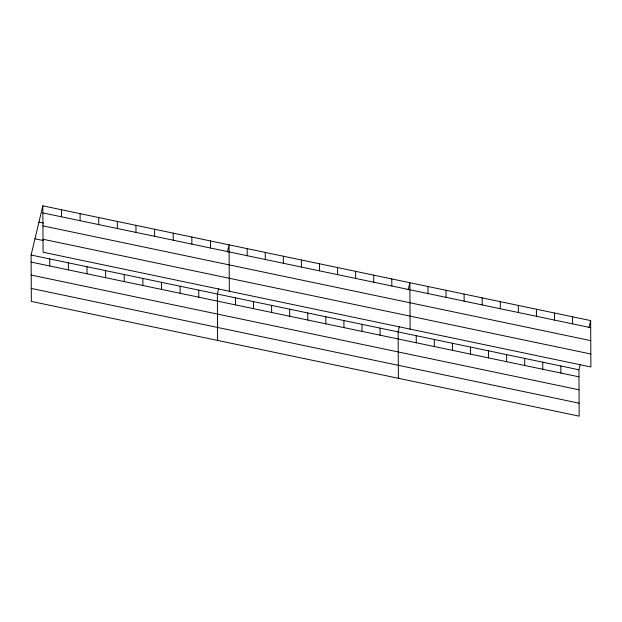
<?xml version="1.0" encoding="UTF-8"?>
<svg xmlns="http://www.w3.org/2000/svg" width="622" height="622" viewBox="0 0 622 622"><rect width="100%" height="100%" fill="white"/><g stroke="black" fill="none" stroke-linecap="round" stroke-linejoin="round"><path stroke-width="0.93" d="M580.217 364.36L578.927 369.771L579.168 416.165L31.341 301.413L31.1 255.02L42.832 205.835L590.659 320.587L590.9 366.98L43.073 252.229L42.832 205.835M218.649 288.624L217.358 294.035L217.607 340.428M227.372 252.065L229.09 244.85L229.331 291.244M399.433 326.496L398.142 331.907L398.383 378.293M408.156 289.938L409.875 282.722L410.116 329.108M588.933 327.802L590.659 320.587M42.864 212.903L590.698 327.654M38.961 222.07L43.618 223.041M42.934 225.879L590.76 340.631M43.004 239.252L590.83 354.004M34.972 238.786L43.353 240.543M31.1 255.02L578.927 369.771M31.139 262.087L578.965 376.839M31.201 275.064L579.035 389.815M31.271 288.429L579.105 403.188M572.582 316.8L572.613 323.868M560.85 365.985L560.888 373.052M554.497 313.014L554.536 320.081M542.773 362.198L542.804 369.266M536.421 309.227L536.459 316.295M524.688 358.412L524.727 365.479M518.344 305.441L518.383 312.508M506.611 354.626L506.65 361.693M500.267 301.654L500.306 308.722M488.534 350.839L488.573 357.907M482.19 297.868L482.221 304.935M470.457 347.053L470.496 354.12M464.105 294.082L464.144 301.149M452.381 343.266L452.419 350.334M446.028 290.295L446.067 297.363M434.304 339.48L434.335 346.547M427.952 286.509L427.99 293.576M416.219 335.693L416.258 342.753M391.798 278.936L391.837 285.996M380.065 328.121L380.104 335.18M373.721 275.149L373.752 282.209M361.988 324.334L362.027 331.394M355.636 271.363L355.675 278.423M343.912 320.548L343.943 327.607M337.559 267.577L337.598 274.636M325.835 316.753L325.866 323.821M319.483 263.79L319.521 270.85M307.75 312.967L307.789 320.035M301.406 260.004L301.445 267.063M289.673 309.181L289.712 316.248M283.329 256.21L283.36 263.277M271.596 305.394L271.635 312.462M265.244 252.423L265.283 259.491M253.519 301.608L253.558 308.675M247.167 248.637L247.206 255.704M235.443 297.821L235.474 304.889M210.461 240.947L210.5 248.015M198.737 290.132L198.776 297.199M191.84 237.052L191.879 244.112M180.108 286.229L180.147 293.296M173.211 233.149L173.25 240.209M161.479 282.334L161.518 289.393M154.59 229.246L154.621 236.313M142.858 278.431L142.897 285.498M135.961 225.343L136 232.41M124.229 274.527L124.268 281.595M117.333 221.44L117.371 228.507M105.608 270.624L105.639 277.692M98.711 217.544L98.742 224.604M86.979 266.721L87.018 273.789M80.082 213.641L80.121 220.701M68.35 262.826L68.389 269.886M61.454 209.738L61.492 216.806M49.729 258.923L49.76 265.983"/></g></svg>
